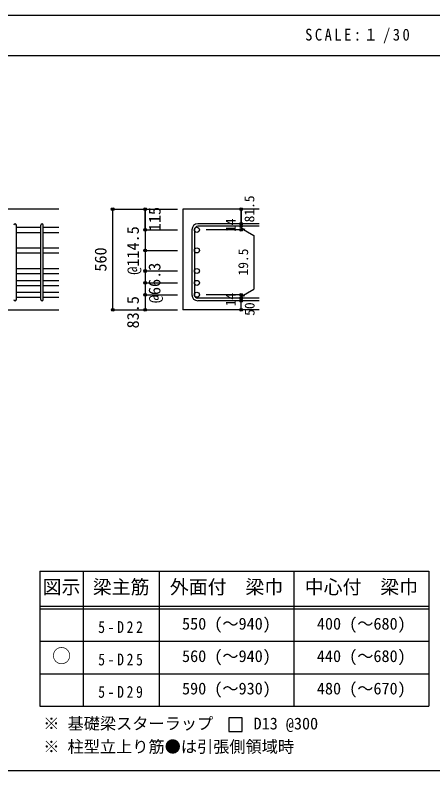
# Model space of a CAD drawing. Units: millimetres at full size, sheet at 1:30, with parts at other scales. Extents: x -5973 to 5954, y -4195 to 4201.
# Drawn here: x 1309 to 3633, y 3 to 4201 of the extents above; entities that cross this region are included whole.
import ezdxf
from ezdxf.enums import TextEntityAlignment as Align

# ---------------------------------------------------------------- set-up
doc = ezdxf.new("R2010")
doc.units = ezdxf.units.MM
doc.header["$LTSCALE"] = 30
doc.header["$PDMODE"] = 32
doc.header["$PDSIZE"] = 15
for name, color, linetype in [('0-1_躯体線', 2, 'Continuous'), ('0-5_基礎梁筋', 7, 'Continuous'), ('0-6_スタラップ筋', 7, 'Continuous'), ('0-D_寸法', 4, 'Continuous'), ('6-7_文字', 7, 'Continuous'), ('6-E_枠', 7, 'Continuous'), ('F-0_枠', 6, 'Continuous')]:
    doc.layers.add(name, color=color, linetype=linetype)
doc.styles.add('ＭＳ ゴシック', font='')
doc.styles.get('ＭＳ ゴシック').set_extended_font_data('MS Gothic')

msp = doc.modelspace()

# ---------------------------------------------------------------- linework, layer by layer
at = {"layer": '0-1_躯体線'}
for p, q in [((1552.44, 3123.3), (-47.56, 3123.3)), ((2667.44, 3123.3), (2242.44, 3123.3)), ((2242.44, 3123.3), (2242.44, 2564.3)), ((1152.44, 2564.3), (1552.44, 2564.3)), ((2667.44, 2564.3), (2242.44, 2564.3))]:
    msp.add_line(p, q, dxfattribs=at)
at = {"layer": '0-5_基礎梁筋'}
for p, q in [((1316.44, 3022.37), (1452.44, 3022.37)), ((1316.44, 2994.37), (1452.44, 2994.37)), ((1466.44, 3022.37), (1552.44, 3022.37)), ((1466.44, 2994.37), (1552.44, 2994.37)), ((1316.44, 2908.08), (1452.44, 2908.08)), ((1466.44, 2908.08), (1552.44, 2908.08)), ((1316.44, 2880.08), (1452.44, 2880.08)), ((1466.44, 2880.08), (1552.44, 2880.08)), ((1316.44, 2793.8), (1452.44, 2793.8)), ((1466.44, 2793.8), (1552.44, 2793.8)), ((1316.44, 2765.8), (1452.44, 2765.8)), ((1466.44, 2765.8), (1552.44, 2765.8)), ((1316.44, 2727.8), (1452.44, 2727.8)), ((1316.44, 2699.8), (1452.44, 2699.8)), ((1466.44, 2727.8), (1552.44, 2727.8)), ((1466.44, 2699.8), (1552.44, 2699.8)), ((1316.44, 2661.8), (1452.44, 2661.8)), ((1466.44, 2661.8), (1552.44, 2661.8)), ((1316.44, 2633.8), (1452.44, 2633.8)), ((1466.44, 2633.8), (1552.44, 2633.8))]:
    msp.add_line(p, q, dxfattribs=at)
at = {"layer": '0-5_基礎梁筋', "color": 3}
for centre in [(2320.44, 3008.37), (2320.44, 2894.08), (2320.44, 2779.8), (2320.44, 2713.8), (2320.44, 2647.8)]:
    msp.add_circle(centre, 14, dxfattribs=at)
at = {"layer": '0-6_スタラップ筋'}
for p, q in [((1316.44, 2621.3), (1316.44, 3034.87)), ((1452.44, 2621.3), (1452.44, 3034.87)), ((1466.44, 2621.3), (1466.44, 3034.87)), ((2667.44, 3041.87), (2325.94, 3041.87)), ((2667.44, 3027.87), (2325.94, 3027.87)), ((2292.44, 3008.37), (2292.44, 2647.8)), ((2306.44, 3008.37), (2306.44, 2647.8)), ((2667.44, 2628.3), (2325.94, 2628.3)), ((2667.44, 2614.3), (2325.94, 2614.3))]:
    msp.add_line(p, q, dxfattribs=at)
for centre, radius, start, end in [((1309.44, 3034.87), 7, 0, 180), ((1459.44, 3034.87), 7, 0, 180), ((2325.94, 3008.37), 33.5, 90, 180), ((2325.94, 3008.37), 19.5, 90, 180), ((2325.94, 2647.8), 33.5, 180, 270), ((2325.94, 2647.8), 19.5, 180, 270), ((1309.44, 2621.3), 7, 180, 0), ((1459.44, 2621.3), 7, 180, 0)]:
    msp.add_arc(centre, radius, start, end, dxfattribs=at)
at = {"layer": '0-D_寸法'}
for p, q in [((1852.44, 3123.3), (2032.44, 3123.3)), ((1852.44, 3123.3), (2032.44, 3123.3)), ((1852.44, 2564.3), (1852.44, 3123.3)), ((2032.44, 3008.37), (2032.44, 3123.3)), ((2032.44, 3123.3), (2212.44, 3123.3)), ((2032.44, 3123.3), (2032.44, 3008.37)), ((2567.44, 3027.87), (2567.44, 3041.87)), ((2567.44, 3027.87), (2567.44, 3008.37)), ((2032.44, 3008.37), (2212.44, 3008.37)), ((2032.44, 3008.37), (2212.44, 3008.37)), ((2032.44, 3008.37), (2032.44, 2819.83)), ((2032.44, 3008.37), (2032.44, 2834.3)), ((2032.44, 3008.37), (2032.44, 2894.08)), ((2567.44, 3008.37), (2371.35, 3008.37)), ((2567.44, 3018.12), (2586.76, 3012.94)), ((2567.44, 3018.12), (2637.5, 2977.67)), ((2637.5, 2977.67), (2637.5, 2678.5)), ((2032.44, 2894.08), (2212.44, 2894.08)), ((2032.44, 2894.08), (2032.44, 2647.8)), ((2032.44, 2779.8), (2212.44, 2779.8)), ((2032.44, 2713.8), (2212.44, 2713.8)), ((2032.44, 2647.8), (2212.44, 2647.8)), ((2567.44, 2647.8), (2371.35, 2647.8)), ((2567.44, 2638.05), (2637.5, 2678.5)), ((2567.44, 2628.3), (2567.44, 2647.8)), ((2567.44, 2638.05), (2586.76, 2643.23)), ((2567.44, 2614.3), (2567.44, 2628.3)), ((2567.44, 2564.3), (2567.44, 2614.3)), ((1852.44, 2564.3), (2032.44, 2564.3)), ((2032.44, 2564.3), (2212.44, 2564.3))]:
    msp.add_line(p, q, dxfattribs=at)
for points in [[(2567.44, 3123.3), (2567.44, 3041.87), (2567.44, 3123.3)], [(2032.44, 2819.83), (2032.44, 2647.8), (2032.44, 2564.3)]]:
    msp.add_lwpolyline(points, dxfattribs=at)
for centre, radius in [((1852.44, 3123.3), 8), ((1852.44, 3123.3), 7.2), ((1852.44, 3123.3), 6.4), ((1852.44, 3123.3), 5.6), ((1852.44, 3123.3), 4.8), ((1852.44, 3123.3), 4), ((1852.44, 3123.3), 3.2), ((1852.44, 3123.3), 2.4), ((1852.44, 3123.3), 1.6), ((1852.44, 3123.3), 0.8), ((2032.44, 3123.3), 8), ((2032.44, 3123.3), 7.2), ((2032.44, 3123.3), 6.4), ((2032.44, 3123.3), 5.6), ((2032.44, 3123.3), 4.8), ((2032.44, 3123.3), 4), ((2032.44, 3123.3), 3.2), ((2032.44, 3123.3), 2.4), ((2032.44, 3123.3), 1.6), ((2032.44, 3123.3), 0.8), ((2567.44, 3123.3), 4), ((2567.44, 3123.3), 3.6), ((2567.44, 3123.3), 3.2), ((2567.44, 3123.3), 2.8), ((2567.44, 3123.3), 2.4), ((2567.44, 3123.3), 2), ((2567.44, 3123.3), 1.6), ((2567.44, 3123.3), 1.2), ((2567.44, 3123.3), 0.8), ((2567.44, 3123.3), 0.4), ((2567.44, 3041.87), 4), ((2567.44, 3027.87), 4), ((2567.44, 3041.87), 3.6), ((2567.44, 3027.87), 3.6), ((2567.44, 3041.87), 3.2), ((2567.44, 3027.87), 3.2), ((2567.44, 3041.87), 2.8), ((2567.44, 3027.87), 2.8), ((2567.44, 3041.87), 2.4), ((2567.44, 3027.87), 2.4), ((2567.44, 3041.87), 2), ((2567.44, 3027.87), 2), ((2567.44, 3041.87), 1.6), ((2567.44, 3027.87), 1.6), ((2567.44, 3041.87), 1.2), ((2567.44, 3027.87), 1.2), ((2567.44, 3041.87), 0.8), ((2567.44, 3027.87), 0.8), ((2567.44, 3041.87), 0.4), ((2567.44, 3027.87), 0.4), ((2032.44, 3008.37), 8), ((2032.44, 3008.37), 7.2), ((2032.44, 3008.37), 6.4), ((2032.44, 3008.37), 5.6), ((2032.44, 3008.37), 4.8), ((2032.44, 3008.37), 4), ((2032.44, 3008.37), 3.2), ((2032.44, 3008.37), 2.4), ((2032.44, 3008.37), 1.6), ((2032.44, 3008.37), 0.8), ((2567.44, 3008.37), 4), ((2567.44, 3008.37), 3.6), ((2567.44, 3008.37), 3.2), ((2567.44, 3008.37), 2.8), ((2567.44, 3008.37), 2.4), ((2567.44, 3008.37), 2), ((2567.44, 3008.37), 1.6), ((2567.44, 3008.37), 1.2), ((2567.44, 3008.37), 0.8), ((2567.44, 3008.37), 0.4), ((2032.44, 2894.08), 8), ((2032.44, 2894.08), 7.2), ((2032.44, 2894.08), 6.4), ((2032.44, 2894.08), 5.6), ((2032.44, 2894.08), 4.8), ((2032.44, 2894.08), 4), ((2032.44, 2894.08), 3.2), ((2032.44, 2894.08), 2.4), ((2032.44, 2894.08), 1.6), ((2032.44, 2894.08), 0.8), ((2032.44, 2779.8), 8), ((2032.44, 2779.8), 7.2), ((2032.44, 2779.8), 6.4), ((2032.44, 2779.8), 5.6), ((2032.44, 2779.8), 4.8), ((2032.44, 2779.8), 4), ((2032.44, 2779.8), 3.2), ((2032.44, 2779.8), 2.4), ((2032.44, 2779.8), 1.6), ((2032.44, 2779.8), 0.8), ((2032.44, 2713.8), 8), ((2032.44, 2713.8), 7.2), ((2032.44, 2713.8), 6.4), ((2032.44, 2713.8), 5.6), ((2032.44, 2713.8), 4.8), ((2032.44, 2713.8), 4), ((2032.44, 2713.8), 3.2), ((2032.44, 2713.8), 2.4), ((2032.44, 2713.8), 1.6), ((2032.44, 2713.8), 0.8), ((2032.44, 2647.8), 8), ((2032.44, 2647.8), 7.2), ((2032.44, 2647.8), 6.4), ((2032.44, 2647.8), 5.6), ((2032.44, 2647.8), 4.8), ((2032.44, 2647.8), 4), ((2032.44, 2647.8), 3.2), ((2032.44, 2647.8), 2.4), ((2032.44, 2647.8), 1.6), ((2032.44, 2647.8), 0.8), ((2567.44, 2647.8), 4), ((2567.44, 2647.8), 3.6), ((2567.44, 2647.8), 3.2), ((2567.44, 2647.8), 2.8), ((2567.44, 2647.8), 2.4), ((2567.44, 2647.8), 2), ((2567.44, 2647.8), 1.6), ((2567.44, 2647.8), 1.2), ((2567.44, 2647.8), 0.8), ((2567.44, 2647.8), 0.4), ((2567.44, 2628.3), 4), ((2567.44, 2614.3), 4), ((2567.44, 2628.3), 3.6), ((2567.44, 2614.3), 3.6), ((2567.44, 2628.3), 3.2), ((2567.44, 2614.3), 3.2), ((2567.44, 2628.3), 2.8), ((2567.44, 2614.3), 2.8), ((2567.44, 2628.3), 2.4), ((2567.44, 2614.3), 2.4), ((2567.44, 2628.3), 2), ((2567.44, 2614.3), 2), ((2567.44, 2628.3), 1.6), ((2567.44, 2614.3), 1.6), ((2567.44, 2628.3), 1.2), ((2567.44, 2614.3), 1.2), ((2567.44, 2628.3), 0.8), ((2567.44, 2614.3), 0.8), ((2567.44, 2628.3), 0.4), ((2567.44, 2614.3), 0.4), ((1852.44, 2564.3), 7.2), ((1852.44, 2564.3), 6.4), ((1852.44, 2564.3), 5.6), ((1852.44, 2564.3), 4.8), ((1852.44, 2564.3), 4), ((1852.44, 2564.3), 3.2), ((1852.44, 2564.3), 2.4), ((1852.44, 2564.3), 1.6), ((1852.44, 2564.3), 0.8), ((2032.44, 2564.3), 7.2), ((2032.44, 2564.3), 6.4), ((2032.44, 2564.3), 5.6), ((2032.44, 2564.3), 4.8), ((2032.44, 2564.3), 4), ((2032.44, 2564.3), 3.2), ((2032.44, 2564.3), 2.4), ((2032.44, 2564.3), 1.6), ((2032.44, 2564.3), 0.8), ((2567.44, 2564.3), 4), ((2567.44, 2564.3), 3.6), ((2567.44, 2564.3), 3.2), ((2567.44, 2564.3), 2.8), ((2567.44, 2564.3), 2.4), ((2567.44, 2564.3), 2), ((2567.44, 2564.3), 1.6), ((2567.44, 2564.3), 1.2), ((2567.44, 2564.3), 0.8), ((2567.44, 2564.3), 0.4)]:
    msp.add_circle(centre, radius, dxfattribs=at)
at = {"layer": '0-D_寸法', "color": 7}
for p in [(1852.44, 3123.3), (2032.44, 3123.3), (2567.44, 3123.3), (2567.44, 3041.87), (2567.44, 3027.87), (2032.44, 3008.37), (2567.44, 3008.37), (2032.44, 2894.08), (2032.44, 2779.8), (2032.44, 2713.8), (2032.44, 2647.8), (2567.44, 2647.8), (2567.44, 2647.8), (2567.44, 2628.3), (2567.44, 2614.3), (1852.44, 2564.3), (2032.44, 2564.3), (2567.44, 2564.3)]:
    msp.add_point(p, dxfattribs=at)
at = {"layer": '6-7_文字'}
msp.add_lwpolyline([(2497.32, 222.55), (2572.32, 222.55), (2572.32, 297.55), (2497.32, 297.55)], close=True, dxfattribs=at)
at = {"layer": '6-E_枠', "color": 3}
for p, q in [((1447.71, 1112.77), (1447.71, 362.77)), ((1447.71, 1112.77), (3610.24, 1112.77)), ((3610.24, 1112.77), (3610.24, 362.77)), ((1447.71, 362.77), (3610.24, 362.77))]:
    msp.add_line(p, q, dxfattribs=at)
at = {"layer": '6-E_枠'}
for p, q in [((1687.71, 1112.77), (1687.71, 362.77)), ((2110.24, 1112.77), (2110.24, 362.77)), ((2860.24, 1112.77), (2860.24, 362.77)), ((1447.71, 917.77), (3610.24, 917.77)), ((1447.71, 902.77), (3610.24, 902.77)), ((1447.71, 722.77), (3610.24, 722.77)), ((1447.71, 542.77), (3610.24, 542.77))]:
    msp.add_line(p, q, dxfattribs=at)
at = {"layer": 'F-0_枠'}
msp.add_line((-5972.88, 4201.15), (5954.1, 4201.15), dxfattribs=at)
at = {"layer": 'F-0_枠', "color": 2}
for p, q in [((-5972.88, 3976.15), (3723.6, 3976.15)), ((3723.6, 2.95), (-5972.88, 2.95))]:
    msp.add_line(p, q, dxfattribs=at)

# ---------------------------------------------------------------- texts
at = {"layer": '0-D_寸法', "style": 'ＭＳ ゴシック'}
for s, height, p in [('81.5', 54.99, (2656.33, 3049.71)), ('115', 65.98, (2138.54, 3000.75)), ('14', 54.99, (2552.21, 2996.44)), ('@114.5', 65.98, (2017.44, 2759.08)), ('560', 65.98, (1837.44, 2776.3)), ('19.5', 54.99, (2621.87, 2754.62)), ('@66.3', 65.98, (2137.44, 2601.3)), ('14', 54.99, (2552.18, 2583.62)), ('83.5', 65.98, (2017.44, 2460.8)), ('50', 54.99, (2657.44, 2530.8))]:
    msp.add_text(s, height=height, rotation=90, dxfattribs=at).set_placement(p, align=Align.BOTTOM_LEFT)
at = {"layer": '6-7_文字', "color": 2, "style": 'ＭＳ ゴシック'}
for s, p in [('図示', (1462.71, 962.77)), ('梁主筋', (1741.48, 962.77)), ('外面付\u3000梁巾', (2170.24, 962.77)), ('中心付\u3000梁巾', (2920.24, 962.77)), ('○', (1515.21, 580.27))]:
    msp.add_text(s, height=76.98, dxfattribs=at).set_placement(p, align=Align.BOTTOM_LEFT)
at = {"layer": '6-7_文字', "style": 'ＭＳ ゴシック'}
for s, p in [('550 (～940)', (2237.74, 767.77)), ('400 (～680)', (2987.74, 767.77)), ('560 (～940)', (2237.74, 587.77)), ('440 (～680)', (2987.74, 587.77)), ('590 (～930)', (2237.74, 407.77)), ('480 (～670)', (2987.74, 407.77)), ('※ 基礎梁スターラップ     D13 @300', (1466.27, 213.19)), ('※ 柱型立上り筋●は引張側領域時', (1466.27, 84.68))]:
    msp.add_text(s, height=65.98, dxfattribs=at).set_placement(p, align=Align.BOTTOM_LEFT)
at = {"layer": '6-7_文字', "color": 2, "insert": (2922.26, 4043.65), "char_height": 65.98, "attachment_point": 7, "style": 'ＭＳ ゴシック'}
msp.add_mtext('\\T1.34;\\W0.9;SCALE:１/30', dxfattribs=at)
at = {"layer": '6-7_文字', "char_height": 65.98, "attachment_point": 7, "style": 'ＭＳ ゴシック'}
for s, insert in [('\\T1.38;\\W0.85;5-D22', (1771.48, 767.77)), ('\\T1.38;\\W0.85;5-D25', (1771.48, 587.77)), ('\\T1.38;\\W0.85;5-D29', (1771.48, 407.77))]:
    msp.add_mtext(s, dxfattribs=dict(at, insert=insert))

doc.saveas('drawing.dxf')
